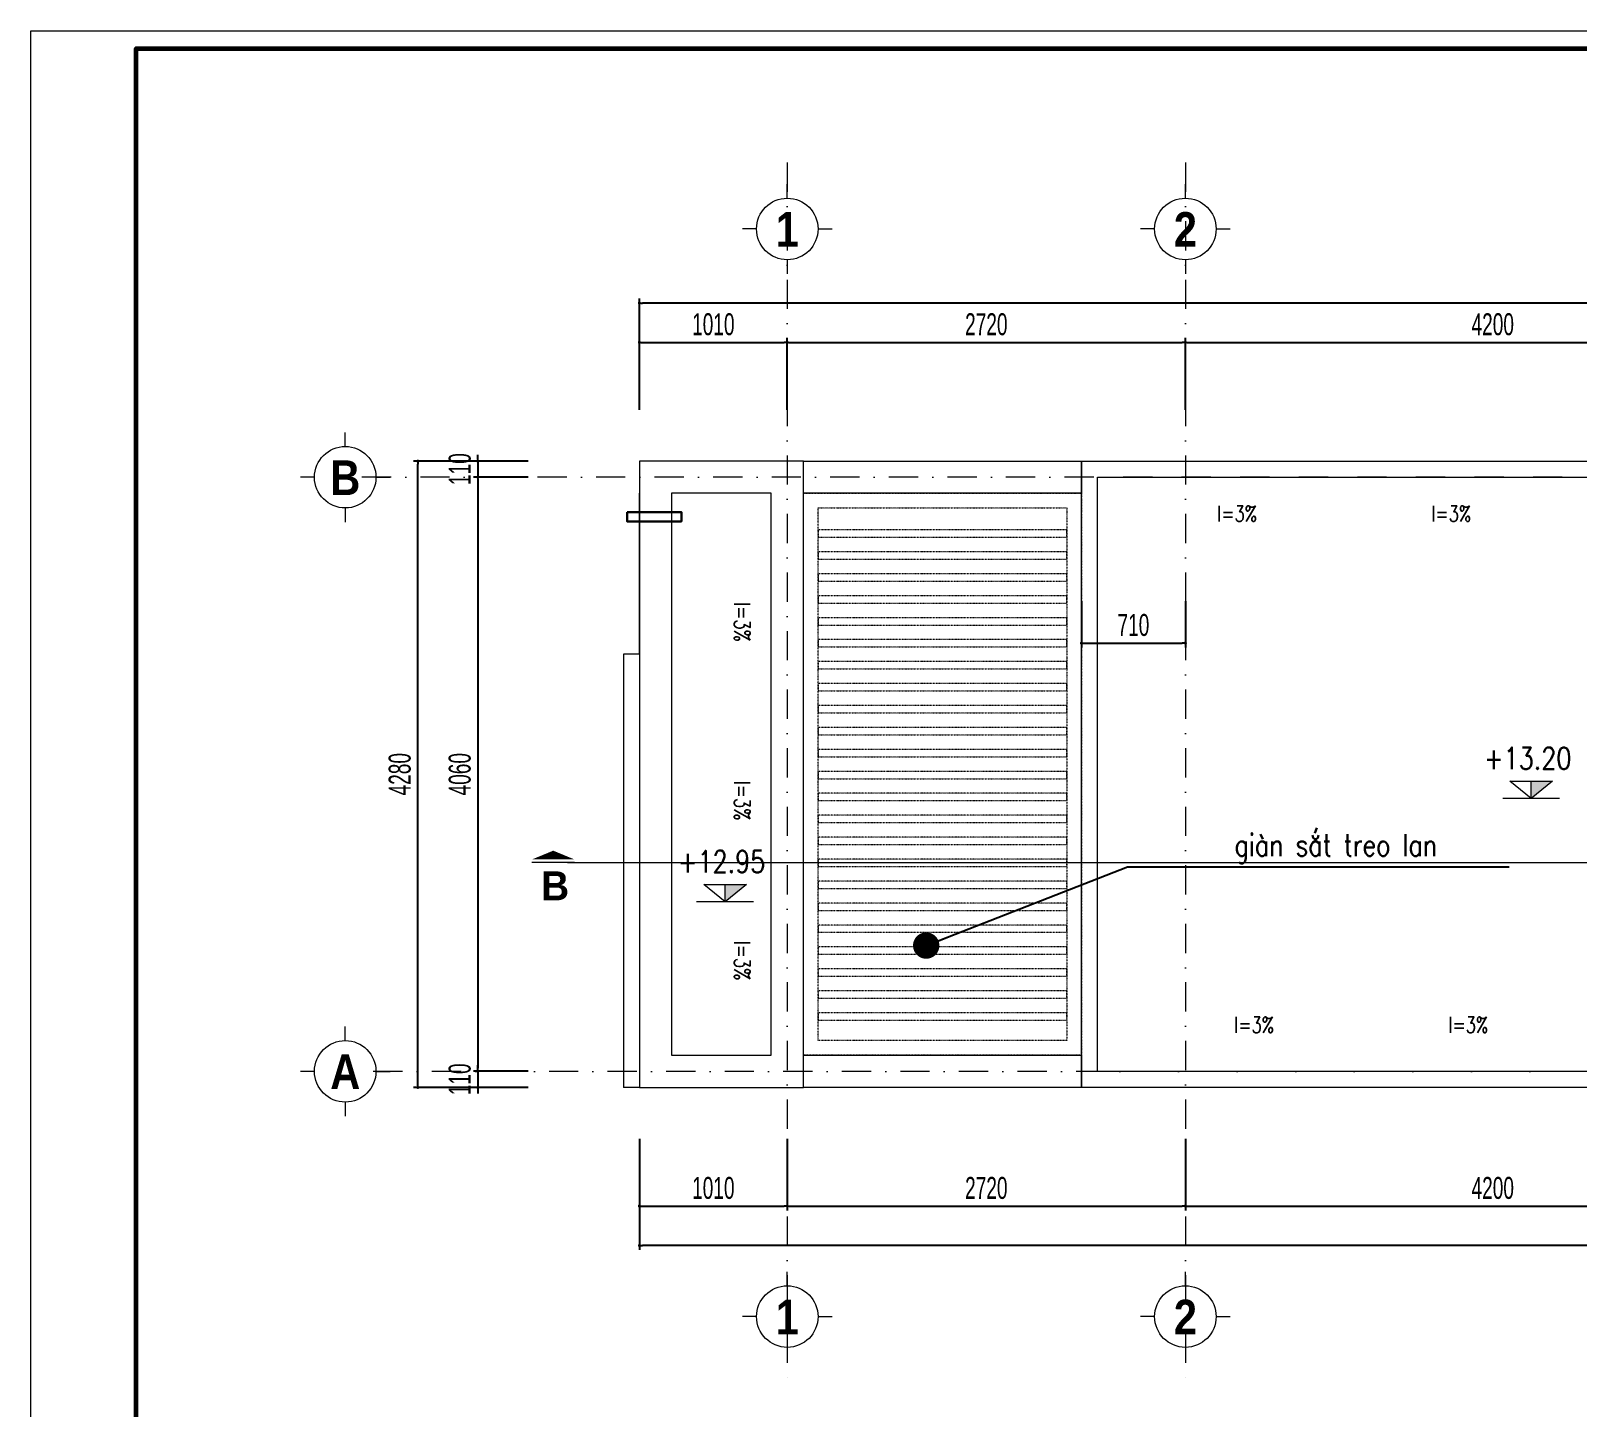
# Model space of a CAD drawing. Header units: millimetres. Extents: x 2565303 to 2664360, y -865723 to -262051.
# Drawn here: x 2629272 to 2639835, y -576200 to -566796 of the extents above; entities that cross this region are included whole.
import ezdxf
from ezdxf.enums import TextEntityAlignment as Align

# ---------------------------------------------------------------- set-up
doc = ezdxf.new("R2010")
doc.units = ezdxf.units.MM
doc.header["$LTSCALE"] = 10
doc.header["$MEASUREMENT"] = 0
doc.linetypes.add('DASHDOT', pattern=[1, 0.5, -0.25, 0, -0.25])
doc.linetypes.add('HIDDEN', pattern=[9.525, 6.35, -3.175])
doc.layers.get('0').update_dxf_attribs({"linetype": 'CONTINUOUS'})
doc.layers.get('DEFPOINTS').update_dxf_attribs({"color": 10, "linetype": 'CONTINUOUS'})
for name, color, linetype, lineweight in [('- Nội Thất', 83, 'CONTINUOUS', 25), ('-thay1', 7, 'CONTINUOUS', 18), ('LC Dim', 8, 'CONTINUOUS', 13), ('LC ISO', 153, 'CONTINUOUS', 13), ('LC Khac', 4, 'CONTINUOUS', 9), ('LC MANH DUT', 35, 'HIDDEN', 5), ('LC Net dam 1', 30, 'CONTINUOUS', 30), ('LC Net manh', 250, 'CONTINUOUS', 5), ('LC Net truc', 134, 'DASHDOT', 5), ('LC Text1', 20, 'CONTINUOUS', 13), ('LC Text2', 7, 'CONTINUOUS', 13)]:
    doc.layers.add(name, color=color, linetype=linetype, lineweight=lineweight)
doc.layers.add('Khungten_LCDI', color=7, linetype='CONTINUOUS')
doc.layers.add('M3', color=3, linetype='CONTINUOUS')
doc.styles.add('HOATBIF', font='hoatbif.shx', dxfattribs={"width": 0.65})
doc.styles.add('Khungten', font='', dxfattribs={"width": 0.9, "height": 5000})
doc.styles.add('LC 1', font='')
doc.styles.add('LC 3', font='vnsimli.shx', dxfattribs={"width": 0.75})
doc.styles.add('T1', font='Vnsimli.shx', dxfattribs={"width": 0.7})
doc.styles.add('Title', font='', dxfattribs={"width": 0.8})
doc.styles.get('Khungten').set_extended_font_data('.VnAvantH')
doc.styles.get('LC 1').set_extended_font_data('.VnAvantH', bold=True)
doc.styles.get('Title').set_extended_font_data('.VnBlackH')
doc.dimstyles.new('1-100 (1-60)', dxfattribs={"dimscale": 60, "dimtxt": 2.5, "dimasz": 0.35, "dimexe": 0.5, "dimexo": 0, "dimgap": 0.8, "dimtad": 1, "dimdec": 0, "dimzin": 0, "dimdsep": 46, "dimtxsty": 'HOATBIF', "dimblk1": 'DOT', "dimblk2": 'DOT', "dimsah": 1, "dimcen": -1, "dimdle": 1, "dimclrd": 256, "dimclre": 256, "dimclrt": 4, "dimadec": 3, "dimazin": 2, "dimtfac": 0.333333, "dimtdec": 0, "dimtix": 1, "dimtmove": 2, "dimatfit": 3, "dimldrblk": 'DOT', "dimfxl": 1, "dimtvp": 0.833333, "dimtolj": 1, "dimtzin": 0, "dimarcsym": 0})

# ---------------------------------------------------------------- blocks, each defined once
blk = doc.blocks.new('DOT')
at = {"layer": 'M3', "color": 0, "linetype": 'ByBlock'}
blk.add_line((-0.5, 0), (-1, 0), dxfattribs=at)
at = {"layer": 'M3', "color": 0, "linetype": 'ByBlock', "const_width": 0.5}
blk.add_lwpolyline([(-0.25, 0, 1), (0.25, 0, 1)], format="xyb", close=True, dxfattribs=at)
blk = doc.blocks.new('*D451')
at = {"layer": 'DEFPOINTS', "color": 0, "transparency": 16777216}
for p in [(2634439, -568924), (2633429, -569384), (2634439, -569384)]:
    blk.add_point(p, dxfattribs=at)
at = {"layer": 'LC Dim', "lineweight": -2, "transparency": 16777216}
for p, q in [((2633429, -569384), (2633429, -568894)), ((2633450, -568924), (2634418, -568924)), ((2634439, -569384), (2634439, -568894))]:
    blk.add_line(p, q, dxfattribs=at)
at = {"layer": 'LC Dim', "lineweight": -2, "transparency": 16777216, "xscale": 21, "yscale": 21, "zscale": 21, "rotation": 180}
blk.add_blockref('DOT', (2633429, -568924), dxfattribs=at)
at = {"layer": 'LC Dim', "lineweight": -2, "transparency": 16777216, "xscale": 21, "yscale": 21, "zscale": 21}
blk.add_blockref('DOT', (2634439, -568924), dxfattribs=at)
at = {"layer": 'LC Dim', "color": 4, "transparency": 16777216, "insert": (2633934, -568801), "char_height": 150, "attachment_point": 5, "style": 'HOATBIF'}
blk.add_mtext('\\A1;1010', dxfattribs=at)
blk = doc.blocks.new('*D452')
at = {"layer": 'DEFPOINTS', "color": 0, "transparency": 16777216}
for p in [(2637159, -568924), (2634439, -569384), (2637159, -569384)]:
    blk.add_point(p, dxfattribs=at)
at = {"layer": 'LC Dim', "lineweight": -2, "transparency": 16777216}
for p, q in [((2634439, -569384), (2634439, -568894)), ((2634460, -568924), (2637138, -568924)), ((2637159, -569384), (2637159, -568894))]:
    blk.add_line(p, q, dxfattribs=at)
at = {"layer": 'LC Dim', "lineweight": -2, "transparency": 16777216, "xscale": 21, "yscale": 21, "zscale": 21, "rotation": 180}
blk.add_blockref('DOT', (2634439, -568924), dxfattribs=at)
at = {"layer": 'LC Dim', "lineweight": -2, "transparency": 16777216, "xscale": 21, "yscale": 21, "zscale": 21}
blk.add_blockref('DOT', (2637159, -568924), dxfattribs=at)
at = {"layer": 'LC Dim', "color": 4, "transparency": 16777216, "insert": (2635799, -568801), "char_height": 150, "attachment_point": 5, "style": 'HOATBIF'}
blk.add_mtext('\\A1;2720', dxfattribs=at)
blk = doc.blocks.new('*D453')
at = {"layer": 'DEFPOINTS', "color": 0, "transparency": 16777216}
for p in [(2641359, -568924), (2637159, -569384), (2641359, -569384)]:
    blk.add_point(p, dxfattribs=at)
at = {"layer": 'LC Dim', "lineweight": -2, "transparency": 16777216}
for p, q in [((2637159, -569384), (2637159, -568894)), ((2637180, -568924), (2641338, -568924)), ((2641359, -569384), (2641359, -568894))]:
    blk.add_line(p, q, dxfattribs=at)
at = {"layer": 'LC Dim', "lineweight": -2, "transparency": 16777216, "xscale": 21, "yscale": 21, "zscale": 21, "rotation": 180}
blk.add_blockref('DOT', (2637159, -568924), dxfattribs=at)
at = {"layer": 'LC Dim', "lineweight": -2, "transparency": 16777216, "xscale": 21, "yscale": 21, "zscale": 21}
blk.add_blockref('DOT', (2641359, -568924), dxfattribs=at)
at = {"layer": 'LC Dim', "color": 4, "transparency": 16777216, "insert": (2639259, -568801), "char_height": 150, "attachment_point": 5, "style": 'HOATBIF'}
blk.add_mtext('\\A1;4200', dxfattribs=at)
blk = doc.blocks.new('*D457')
at = {"layer": 'DEFPOINTS', "color": 0, "transparency": 16777216}
for p in [(2633429, -568655), (2633429, -569384), (2648329, -569384)]:
    blk.add_point(p, dxfattribs=at)
at = {"layer": 'LC Dim', "lineweight": -2, "transparency": 16777216}
for p, q in [((2633429, -569384), (2633429, -568625)), ((2648329, -569384), (2648329, -568625)), ((2648308, -568655), (2633450, -568655))]:
    blk.add_line(p, q, dxfattribs=at)
at = {"layer": 'LC Dim', "lineweight": -2, "transparency": 16777216, "xscale": 21, "yscale": 21, "zscale": 21, "rotation": 180}
blk.add_blockref('DOT', (2633429, -568655), dxfattribs=at)
at = {"layer": 'LC Dim', "lineweight": -2, "transparency": 16777216, "xscale": 21, "yscale": 21, "zscale": 21}
blk.add_blockref('DOT', (2648329, -568655), dxfattribs=at)
at = {"layer": 'LC Dim', "color": 4, "transparency": 16777216, "insert": (2641249, -568532), "char_height": 150, "attachment_point": 5, "style": 'HOATBIF'}
blk.add_mtext('\\A1;14900', dxfattribs=at)
blk = doc.blocks.new('*D458')
at = {"layer": 'DEFPOINTS', "color": 0, "transparency": 16777216}
for p in [(2633429, -574367), (2634439, -574367), (2634439, -574826)]:
    blk.add_point(p, dxfattribs=at)
at = {"layer": 'LC Dim', "lineweight": -2, "transparency": 16777216}
for p, q in [((2633429, -574367), (2633429, -574856)), ((2634439, -574367), (2634439, -574856)), ((2633450, -574826), (2634418, -574826))]:
    blk.add_line(p, q, dxfattribs=at)
at = {"layer": 'LC Dim', "lineweight": -2, "transparency": 16777216, "xscale": 21, "yscale": 21, "zscale": 21, "rotation": 180}
blk.add_blockref('DOT', (2633429, -574826), dxfattribs=at)
at = {"layer": 'LC Dim', "lineweight": -2, "transparency": 16777216, "xscale": 21, "yscale": 21, "zscale": 21}
blk.add_blockref('DOT', (2634439, -574826), dxfattribs=at)
at = {"layer": 'LC Dim', "color": 4, "transparency": 16777216, "insert": (2633934, -574703), "char_height": 150, "attachment_point": 5, "style": 'HOATBIF'}
blk.add_mtext('\\A1;1010', dxfattribs=at)
blk = doc.blocks.new('*D459')
at = {"layer": 'DEFPOINTS', "color": 0, "transparency": 16777216}
for p in [(2634439, -574367), (2637159, -574367), (2637159, -574826)]:
    blk.add_point(p, dxfattribs=at)
at = {"layer": 'LC Dim', "lineweight": -2, "transparency": 16777216}
for p, q in [((2634439, -574367), (2634439, -574856)), ((2637159, -574367), (2637159, -574856)), ((2634460, -574826), (2637138, -574826))]:
    blk.add_line(p, q, dxfattribs=at)
at = {"layer": 'LC Dim', "lineweight": -2, "transparency": 16777216, "xscale": 21, "yscale": 21, "zscale": 21, "rotation": 180}
blk.add_blockref('DOT', (2634439, -574826), dxfattribs=at)
at = {"layer": 'LC Dim', "lineweight": -2, "transparency": 16777216, "xscale": 21, "yscale": 21, "zscale": 21}
blk.add_blockref('DOT', (2637159, -574826), dxfattribs=at)
at = {"layer": 'LC Dim', "color": 4, "transparency": 16777216, "insert": (2635799, -574703), "char_height": 150, "attachment_point": 5, "style": 'HOATBIF'}
blk.add_mtext('\\A1;2720', dxfattribs=at)
blk = doc.blocks.new('*D460')
at = {"layer": 'DEFPOINTS', "color": 0, "transparency": 16777216}
for p in [(2637159, -574367), (2641359, -574367), (2641359, -574826)]:
    blk.add_point(p, dxfattribs=at)
at = {"layer": 'LC Dim', "lineweight": -2, "transparency": 16777216}
for p, q in [((2637159, -574367), (2637159, -574856)), ((2641359, -574367), (2641359, -574856)), ((2637180, -574826), (2641338, -574826))]:
    blk.add_line(p, q, dxfattribs=at)
at = {"layer": 'LC Dim', "lineweight": -2, "transparency": 16777216, "xscale": 21, "yscale": 21, "zscale": 21, "rotation": 180}
blk.add_blockref('DOT', (2637159, -574826), dxfattribs=at)
at = {"layer": 'LC Dim', "lineweight": -2, "transparency": 16777216, "xscale": 21, "yscale": 21, "zscale": 21}
blk.add_blockref('DOT', (2641359, -574826), dxfattribs=at)
at = {"layer": 'LC Dim', "color": 4, "transparency": 16777216, "insert": (2639259, -574703), "char_height": 150, "attachment_point": 5, "style": 'HOATBIF'}
blk.add_mtext('\\A1;4200', dxfattribs=at)
blk = doc.blocks.new('*D464')
at = {"layer": 'DEFPOINTS', "color": 0, "transparency": 16777216}
for p in [(2633429, -574367), (2648329, -574367), (2633429, -575096)]:
    blk.add_point(p, dxfattribs=at)
at = {"layer": 'LC Dim', "lineweight": -2, "transparency": 16777216}
for p, q in [((2633429, -574367), (2633429, -575126)), ((2648329, -574367), (2648329, -575126)), ((2648308, -575096), (2633450, -575096))]:
    blk.add_line(p, q, dxfattribs=at)
at = {"layer": 'LC Dim', "lineweight": -2, "transparency": 16777216, "xscale": 21, "yscale": 21, "zscale": 21, "rotation": 180}
blk.add_blockref('DOT', (2633429, -575096), dxfattribs=at)
at = {"layer": 'LC Dim', "lineweight": -2, "transparency": 16777216, "xscale": 21, "yscale": 21, "zscale": 21}
blk.add_blockref('DOT', (2648329, -575096), dxfattribs=at)
at = {"layer": 'LC Dim', "color": 4, "transparency": 16777216, "insert": (2641249, -574973), "char_height": 150, "attachment_point": 5, "style": 'HOATBIF'}
blk.add_mtext('\\A1;14900', dxfattribs=at)
blk = doc.blocks.new('*D465')
at = {"layer": 'DEFPOINTS', "color": 0, "transparency": 16777216}
for p in [(2632670, -569735), (2632325, -569845), (2632670, -569845)]:
    blk.add_point(p, dxfattribs=at)
at = {"layer": 'LC Dim', "lineweight": -2, "transparency": 16777216}
for p, q in [((2632670, -569735), (2632295, -569735)), ((2632325, -569714), (2632325, -569693)), ((2632325, -569735), (2632325, -569845)), ((2632670, -569845), (2632295, -569845)), ((2632325, -569866), (2632325, -569887))]:
    blk.add_line(p, q, dxfattribs=at)
at = {"layer": 'LC Dim', "lineweight": -2, "transparency": 16777216, "xscale": 21, "yscale": 21, "zscale": 21}
for p, rotation in [((2632325, -569735), 270), ((2632325, -569845), 90)]:
    blk.add_blockref('DOT', p, dxfattribs=dict(at, rotation=rotation))
at = {"layer": 'LC Dim', "color": 4, "transparency": 16777216, "insert": (2632202, -569790), "char_height": 150, "attachment_point": 5, "rotation": 90, "style": 'HOATBIF'}
blk.add_mtext('\\A1;110', dxfattribs=at)
blk = doc.blocks.new('*D466')
at = {"layer": 'DEFPOINTS', "color": 0, "transparency": 16777216}
for p in [(2632670, -569845), (2632325, -573905), (2632670, -573905)]:
    blk.add_point(p, dxfattribs=at)
at = {"layer": 'LC Dim', "lineweight": -2, "transparency": 16777216}
for p, q in [((2632670, -569845), (2632295, -569845)), ((2632325, -569866), (2632325, -573884)), ((2632670, -573905), (2632295, -573905))]:
    blk.add_line(p, q, dxfattribs=at)
at = {"layer": 'LC Dim', "lineweight": -2, "transparency": 16777216, "xscale": 21, "yscale": 21, "zscale": 21}
for p, rotation in [((2632325, -569845), 90), ((2632325, -573905), 270)]:
    blk.add_blockref('DOT', p, dxfattribs=dict(at, rotation=rotation))
at = {"layer": 'LC Dim', "color": 4, "transparency": 16777216, "insert": (2632202, -571875), "char_height": 150, "attachment_point": 5, "rotation": 90, "style": 'HOATBIF'}
blk.add_mtext('\\A1;4060', dxfattribs=at)
blk = doc.blocks.new('*D467')
at = {"layer": 'DEFPOINTS', "color": 0, "transparency": 16777216}
for p in [(2632670, -573905), (2632325, -574015), (2632670, -574015)]:
    blk.add_point(p, dxfattribs=at)
at = {"layer": 'LC Dim', "lineweight": -2, "transparency": 16777216}
for p, q in [((2632670, -573905), (2632295, -573905)), ((2632325, -573884), (2632325, -573863)), ((2632325, -573905), (2632325, -574015)), ((2632670, -574015), (2632295, -574015)), ((2632325, -574036), (2632325, -574057))]:
    blk.add_line(p, q, dxfattribs=at)
at = {"layer": 'LC Dim', "lineweight": -2, "transparency": 16777216, "xscale": 21, "yscale": 21, "zscale": 21}
for p, rotation in [((2632325, -573905), 270), ((2632325, -574015), 90)]:
    blk.add_blockref('DOT', p, dxfattribs=dict(at, rotation=rotation))
at = {"layer": 'LC Dim', "color": 4, "transparency": 16777216, "insert": (2632202, -573960), "char_height": 150, "attachment_point": 5, "rotation": 90, "style": 'HOATBIF'}
blk.add_mtext('\\A1;110', dxfattribs=at)
blk = doc.blocks.new('*D468')
at = {"layer": 'DEFPOINTS', "color": 0, "transparency": 16777216}
for p in [(2631915, -569735), (2632670, -569735), (2632670, -574015)]:
    blk.add_point(p, dxfattribs=at)
at = {"layer": 'LC Dim', "lineweight": -2, "transparency": 16777216}
for p, q in [((2632670, -569735), (2631885, -569735)), ((2631915, -573994), (2631915, -569756)), ((2632670, -574015), (2631885, -574015))]:
    blk.add_line(p, q, dxfattribs=at)
at = {"layer": 'LC Dim', "lineweight": -2, "transparency": 16777216, "xscale": 21, "yscale": 21, "zscale": 21}
for p, rotation in [((2631915, -569735), 90), ((2631915, -574015), 270)]:
    blk.add_blockref('DOT', p, dxfattribs=dict(at, rotation=rotation))
at = {"layer": 'LC Dim', "color": 4, "transparency": 16777216, "insert": (2631792, -571875), "char_height": 150, "attachment_point": 5, "rotation": 90, "style": 'HOATBIF'}
blk.add_mtext('\\A1;4280', dxfattribs=at)
blk = doc.blocks.new('lcdi fix')
at = {"layer": 'DEFPOINTS', "lineweight": 0}
blk.add_lwpolyline([(-1200, -14850), (-1200, 14850), (40800, 14850), (40800, -14850)], close=True, dxfattribs=at)
at = {"layer": 'Khungten_LCDI', "color": 5, "lineweight": 60}
blk.add_lwpolyline([(0, -14650), (0, 14650), (40600, 14650), (40600, -14650)], close=True, dxfattribs=at)
at = {"color": 7, "style": 'Khungten', "width": 0.8}
for tag, p in [('REVISION', (39499, -10746)), ('NGAYHT', (39546, -11609))]:
    blk.add_attdef(tag, text='', height=200, dxfattribs=at).set_placement(p, align=Align.CENTER)
at = {"layer": 'LC Text1', "style": 'Title', "width": 1.485915}
for tag, p, p2 in [('TENBANVE1', (36913, -8886), (40339, -8886)), ('TENBANVE2', (36913, -9562), (40339, -9562))]:
    blk.add_attdef(tag, text='', height=250, dxfattribs=at).set_placement(p, p2, align=Align.FIT)
at = {"layer": 'LC Text1', "style": 'Title', "width": 0.7}
blk.add_attdef('SOBANVE', text='', height=250, dxfattribs=at).set_placement((39562, -13896), align=Align.CENTER)
blk = doc.blocks.new('TTRUC')
at = {"layer": 'LC ISO'}
for p, q in [((0, 6.95), (0, 10.13)), ((-6.95, 0), (-10.13, 0)), ((6.95, 0), (10.13, 0)), ((0, -6.95), (0, -10.13))]:
    blk.add_line(p, q, dxfattribs=at)
at = {"layer": 'LC Net manh'}
blk.add_circle((0, 0), 6.95, dxfattribs=at)
blk = doc.blocks.new('*U312')
at = {"layer": 'LC Net truc'}
blk.add_lwpolyline([(-850, -25), (850, -25), (850, 25), (-850, 25)], close=True, dxfattribs=at)
blk = doc.blocks.new('*U313')
at = {"layer": '- Nội Thất', "color": 0, "linetype": 'ByBlock', "lineweight": -2, "transparency": 16777216}
for p in [(0, 0), (0, -150), (0, -300), (0, -450), (0, -600), (0, -750), (0, -900), (0, -1050), (0, -1200), (0, -1350), (0, -1500), (0, -1650), (0, -1800), (0, -1950), (0, -2100), (0, -2250), (0, -2400), (0, -2550), (0, -2700), (0, -2850), (0, -3000), (0, -3150), (0, -3300)]:
    blk.add_blockref('*U312', p, dxfattribs=at)
blk = doc.blocks.new('*D488')
at = {"layer": 'DEFPOINTS', "color": 0, "transparency": 16777216}
for p in [(2636449, -570692), (2637159, -570692), (2637159, -570979)]:
    blk.add_point(p, dxfattribs=at)
at = {"layer": 'LC Dim', "lineweight": -2, "transparency": 16777216}
for p, q in [((2636449, -570692), (2636449, -571009)), ((2637159, -570692), (2637159, -571009)), ((2636470, -570979), (2637138, -570979))]:
    blk.add_line(p, q, dxfattribs=at)
at = {"layer": 'LC Dim', "lineweight": -2, "transparency": 16777216, "xscale": 21, "yscale": 21, "zscale": 21, "rotation": 180}
blk.add_blockref('DOT', (2636449, -570979), dxfattribs=at)
at = {"layer": 'LC Dim', "lineweight": -2, "transparency": 16777216, "xscale": 21, "yscale": 21, "zscale": 21}
blk.add_blockref('DOT', (2637159, -570979), dxfattribs=at)
at = {"layer": 'LC Dim', "color": 4, "transparency": 16777216, "insert": (2636804, -570856), "char_height": 150, "attachment_point": 5, "style": 'HOATBIF', "bg_fill": 3, "box_fill_scale": 1.25, "bg_fill_color": 256, "bg_fill_true_color": 13158600, "bg_fill_transparency": 0}
blk.add_mtext('\\A1;710', dxfattribs=at)
blk = doc.blocks.new('Caodo1')
at = {"layer": 'LC Text1'}
blk.add_hatch(color=256, dxfattribs=at).paths.add_polyline_path([(0, 200), (0, 0), (243, 200)])
for p, q in [((0, 0), (0, 200)), ((324, 0), (-324, 0))]:
    blk.add_line(p, q, dxfattribs=at)
blk.add_lwpolyline([(-243, 200), (243, 200), (0, 0), (0, 0)], close=True, dxfattribs=at)
at = {"layer": 'LC Text1', "style": 'T1', "width": 0.8}
blk.add_attdef('%%P0,00', text='', height=250, dxfattribs=at).set_placement((-39, 460), align=Align.MIDDLE_CENTER)

msp = doc.modelspace()

# ---------------------------------------------------------------- linework, layer by layer
at = {"layer": '-thay1'}
for p, q in [((2633429.2, -571055.4), (2633429.2, -569955.4)), ((2633429.2, -571055.4), (2633319.2, -571055.4)), ((2633319.2, -571055.4), (2633319.2, -574015.4)), ((2633429.2, -574015.4), (2633319.2, -574015.4))]:
    msp.add_line(p, q, dxfattribs=at)
for points in [[(2633429.2, -574015.4), (2634549.2, -574015.4), (2634549.2, -569735.4), (2633429.2, -569735.4)], [(2634549.2, -569735.4), (2636449.2, -569735.4), (2636449.2, -569955.4), (2634549.2, -569955.4)], [(2636449.2, -569735.4), (2645899.2, -569735.4), (2645899.2, -574015.4), (2636449.2, -574015.4)], [(2636559.2, -569845.4), (2645789.2, -569845.4), (2645789.2, -573905.4), (2636559.2, -573905.4)], [(2633649.2, -573795.4), (2634329.2, -573795.4), (2634329.2, -569955.4), (2633649.2, -569955.4)], [(2634549.2, -573795.4), (2636449.2, -573795.4), (2636449.2, -574015.4), (2634549.2, -574015.4)]]:
    msp.add_lwpolyline(points, close=True, dxfattribs=at)
at = {"layer": 'LC Khac', "color": 1, "ltscale": 2}
msp.add_line((2632985.8, -572477.8), (2632694.6, -572477.8), dxfattribs=at)
msp.add_lwpolyline([(2632840.2, -572397.4, 0, 282.9, 0), (2632840.2, -572455.8, 165, 165, 0)], format="xyseb", dxfattribs=at)
at = {"layer": 'LC MANH DUT', "ltscale": 300}
msp.add_line((2632937.1, -572477.8), (2641818.4, -572477.8), dxfattribs=at)
at = {"layer": 'LC Net dam 1'}
msp.add_lwpolyline([(2633344.8, -570083.3), (2633715.7, -570083.3), (2633715.7, -570147.4), (2633344.8, -570147.4)], close=True, dxfattribs=at)
at = {"layer": 'LC Net truc', "ltscale": 40}
for p, q in [((2634439.2, -567695.7), (2634439.2, -576021.5)), ((2637159.2, -567695.7), (2637159.2, -576021.5)), ((2649736.8, -569845.4), (2631524.8, -569845.4)), ((2649815.6, -573905.4), (2631566.6, -573905.4))]:
    msp.add_line(p, q, dxfattribs=at)
at = {"layer": 'LC Net truc'}
for points in [[(2634549.2, -569955.4), (2636449.2, -569955.4), (2636449.2, -573795.4), (2634549.2, -573795.4)], [(2634649.2, -570055.4), (2636349.2, -570055.4), (2636349.2, -573695.4), (2634649.2, -573695.4)]]:
    msp.add_lwpolyline(points, close=True, dxfattribs=at)

# ---------------------------------------------------------------- block references
at = {"layer": '- Nội Thất'}
msp.add_blockref('*U313', (2635499.2, -570230.4), dxfattribs=at)
at = {"layer": '-thay1', "xscale": 0.6000000155618181, "yscale": 0.6000000155618181, "zscale": 0.6000000155618181}
msp.add_blockref('lcdi fix', (2629991.8, -575705.6), dxfattribs=at)
at = {"layer": 'LC ISO', "xscale": 30.23532588053422, "yscale": 30.23532588053422, "zscale": 30.23532588053422}
for p in [(2634439.2, -568149), (2637159.2, -568149), (2631419.2, -569845.4), (2631419.2, -573905.4), (2634439.2, -575581.3), (2637159.2, -575581.3)]:
    msp.add_blockref('TTRUC', p, dxfattribs=at)
at = {"layer": 'LC Text1'}
ref = msp.add_blockref('Caodo1', (2639521.6, -572042), dxfattribs=dict(at, xscale=0.5999999999992269, yscale=0.5999999999992269, zscale=0.5999999999992269))
ref.add_attrib('%%P0,00', '+13.20', dxfattribs={"layer": 'LC Text2', "height": 150, "style": 'T1', "width": 0.8}).set_placement((2639498.2, -571766.3), align=Align.MIDDLE_CENTER)
ref = msp.add_blockref('Caodo1', (2634014.1, -572747.7), dxfattribs=dict(at, xscale=0.5999999999992269, yscale=0.5999999999992269, zscale=0.5999999999992269))
ref.add_attrib('%%P0,00', '+12.95', dxfattribs={"layer": 'LC Text2', "height": 150, "style": 'T1', "width": 0.8}).set_placement((2633990.6, -572472), align=Align.MIDDLE_CENTER)

# ---------------------------------------------------------------- texts
at = {"ltscale": 2, "style": 'LC 1'}
msp.add_attdef('B', text='B', height=198, dxfattribs=at).set_placement((2632853.2, -572637.7), align=Align.MIDDLE_CENTER)
at = {"layer": 'LC Text1', "ltscale": 0.2, "style": 'LC 1', "width": 0.9}
for s, p in [('1', (2634439.2, -568341.6)), ('2', (2637159.2, -568341.6)), ('b', (2631419.2, -570038)), ('a', (2631419.2, -574098)), ('1', (2634439.2, -575773.9)), ('2', (2637159.2, -575773.9))]:
    msp.add_text(s, height=236.7, dxfattribs=at).set_placement(p, align=Align.BOTTOM_CENTER)
at = {"layer": 'LC Text1', "color": 3, "style": 'LC 3', "width": 0.8}
msp.add_text('giµn s¾t treo lan', height=150, dxfattribs=at).set_placement((2637495.2, -572434))

# ---------------------------------------------------------------- dimensions: what is measured, and where the dimension line sits
at = {"layer": 'LC Dim'}
for base, p1, p2, picture, middle in [((2633429.2, -568654.7), (2648329.2, -569384.2), (2633429.2, -569384.2), '*D457', (2641249.2, -568531.7)), ((2633429.2, -575096), (2648329.2, -574366.5), (2633429.2, -574366.5), '*D464', (2641249.2, -574973))]:
    dim = msp.add_linear_dim(base=base, p1=p1, p2=p2, dimstyle='1-100 (1-60)', dxfattribs=at)
    dim.commit()
    dim.dimension.update_dxf_attribs({"geometry": picture, "text_midpoint": middle, "dimtype": 160})
for base, p1, p2, picture, middle in [((2634439.2, -568924.4), (2633429.2, -569384.2), (2634439.2, -569384.2), '*D451', (2633934.2, -568801.4)), ((2637159.2, -568924.4), (2634439.2, -569384.2), (2637159.2, -569384.2), '*D452', (2635799.2, -568801.4)), ((2641359.2, -568924.4), (2637159.2, -569384.2), (2641359.2, -569384.2), '*D453', (2639259.2, -568801.4)), ((2634439.2, -574826.4), (2633429.2, -574366.5), (2634439.2, -574366.5), '*D458', (2633934.2, -574703.4)), ((2637159.2, -574826.4), (2634439.2, -574366.5), (2637159.2, -574366.5), '*D459', (2635799.2, -574703.4)), ((2641359.2, -574826.4), (2637159.2, -574366.5), (2641359.2, -574366.5), '*D460', (2639259.2, -574703.4))]:
    dim = msp.add_linear_dim(base=base, p1=p1, p2=p2, dimstyle='1-100 (1-60)', dxfattribs=at)
    dim.commit()
    dim.dimension.update_dxf_attribs({"geometry": picture, "text_midpoint": middle})
for base, p1, p2, picture, middle in [((2632324.6, -569845.4), (2632669.6, -569735.4), (2632669.6, -569845.4), '*D465', (2632201.6, -569790.4)), ((2631914.7, -569735.4), (2632669.6, -574015.4), (2632669.6, -569735.4), '*D468', (2631791.7, -571875.4)), ((2632324.6, -573905.4), (2632669.6, -569845.4), (2632669.6, -573905.4), '*D466', (2632201.6, -571875.4)), ((2632324.6, -574015.4), (2632669.6, -573905.4), (2632669.6, -574015.4), '*D467', (2632201.6, -573960.4))]:
    dim = msp.add_linear_dim(base=base, p1=p1, p2=p2, angle=90, dimstyle='1-100 (1-60)', dxfattribs=at)
    dim.commit()
    dim.dimension.update_dxf_attribs({"geometry": picture, "text_midpoint": middle})

# ---------------------------------------------------------------- leaders
msp.add_leader([(2635388.4, -573046), (2636764.6, -572507.4), (2639371, -572507.4)], dimstyle='1-100 (1-60)', override={"dimasz": 3, "dimgap": 0.8, "dimtad": 0}, dxfattribs=at)

# ---------------------------------------------------------------- next in the draw order: dimensions: what is measured, and where the dimension line sits
dim = msp.add_linear_dim(base=(2637159.2, -570979.3), p1=(2636449.2, -570691.8), p2=(2637159.2, -570691.8), dimstyle='1-100 (1-60)', override={"dimtfill": 1}, dxfattribs=at)
dim.commit()
dim.dimension.update_dxf_attribs({"geometry": '*D488', "text_midpoint": (2636804.2, -570856.3)})

# ---------------------------------------------------------------- next in the draw order: wipeouts: each hides what was drawn before it
for points in [[(2637318.7, -570219.6), (2637318.7, -570204.6), (2637709, -570204.6), (2637709, -570173.1), (2637880.6, -570212.1), (2637709, -570251.1), (2637709, -570219.6)], [(2638781.8, -570219.6), (2638781.8, -570204.6), (2639172.1, -570204.6), (2639172.1, -570173.1), (2639343.8, -570212.1), (2639172.1, -570251.1), (2639172.1, -570219.6)], [(2634006.6, -571071), (2634021.5, -571071), (2634021.5, -570680.7), (2634053.1, -570680.7), (2634014.1, -570509.1), (2633975, -570680.7), (2634006.6, -570680.7)], [(2634006.6, -572291), (2634021.5, -572291), (2634021.5, -571900.8), (2634053.1, -571900.8), (2634014.1, -571729.1), (2633975, -571900.8), (2634006.6, -571900.8)], [(2634006.6, -573384), (2634021.5, -573384), (2634021.5, -572993.7), (2634053.1, -572993.7), (2634014.1, -572822.1), (2633975, -572993.7), (2634006.6, -572993.7)], [(2637435.1, -573712.9), (2637435.1, -573698), (2637825.3, -573698), (2637825.3, -573666.4), (2637997, -573705.4), (2637825.3, -573744.4), (2637825.3, -573712.9)], [(2638898.2, -573712.9), (2638898.2, -573698), (2639288.4, -573698), (2639288.4, -573666.4), (2639460.1, -573705.4), (2639288.4, -573744.4), (2639288.4, -573712.9)]]:
    msp.add_wipeout(points).dxf.layer = 'LC Text1'

# ---------------------------------------------------------------- next in the draw order: texts
at = {"layer": 'LC Text1', "style": 'LC 3', "width": 0.75}
for p in [(2637321.2, -570148.7), (2638784.3, -570148.7), (2637437.5, -573642), (2638900.7, -573642)]:
    msp.add_text(' I=3%%%', height=108.14, dxfattribs=at).set_placement(p)
for p in [(2634077.5, -570643.6), (2634077.5, -571863.7), (2634077.5, -572956.7)]:
    msp.add_text(' I=3%%%', height=108.14, rotation=270, dxfattribs=at).set_placement(p)

doc.saveas('drawing.dxf')
